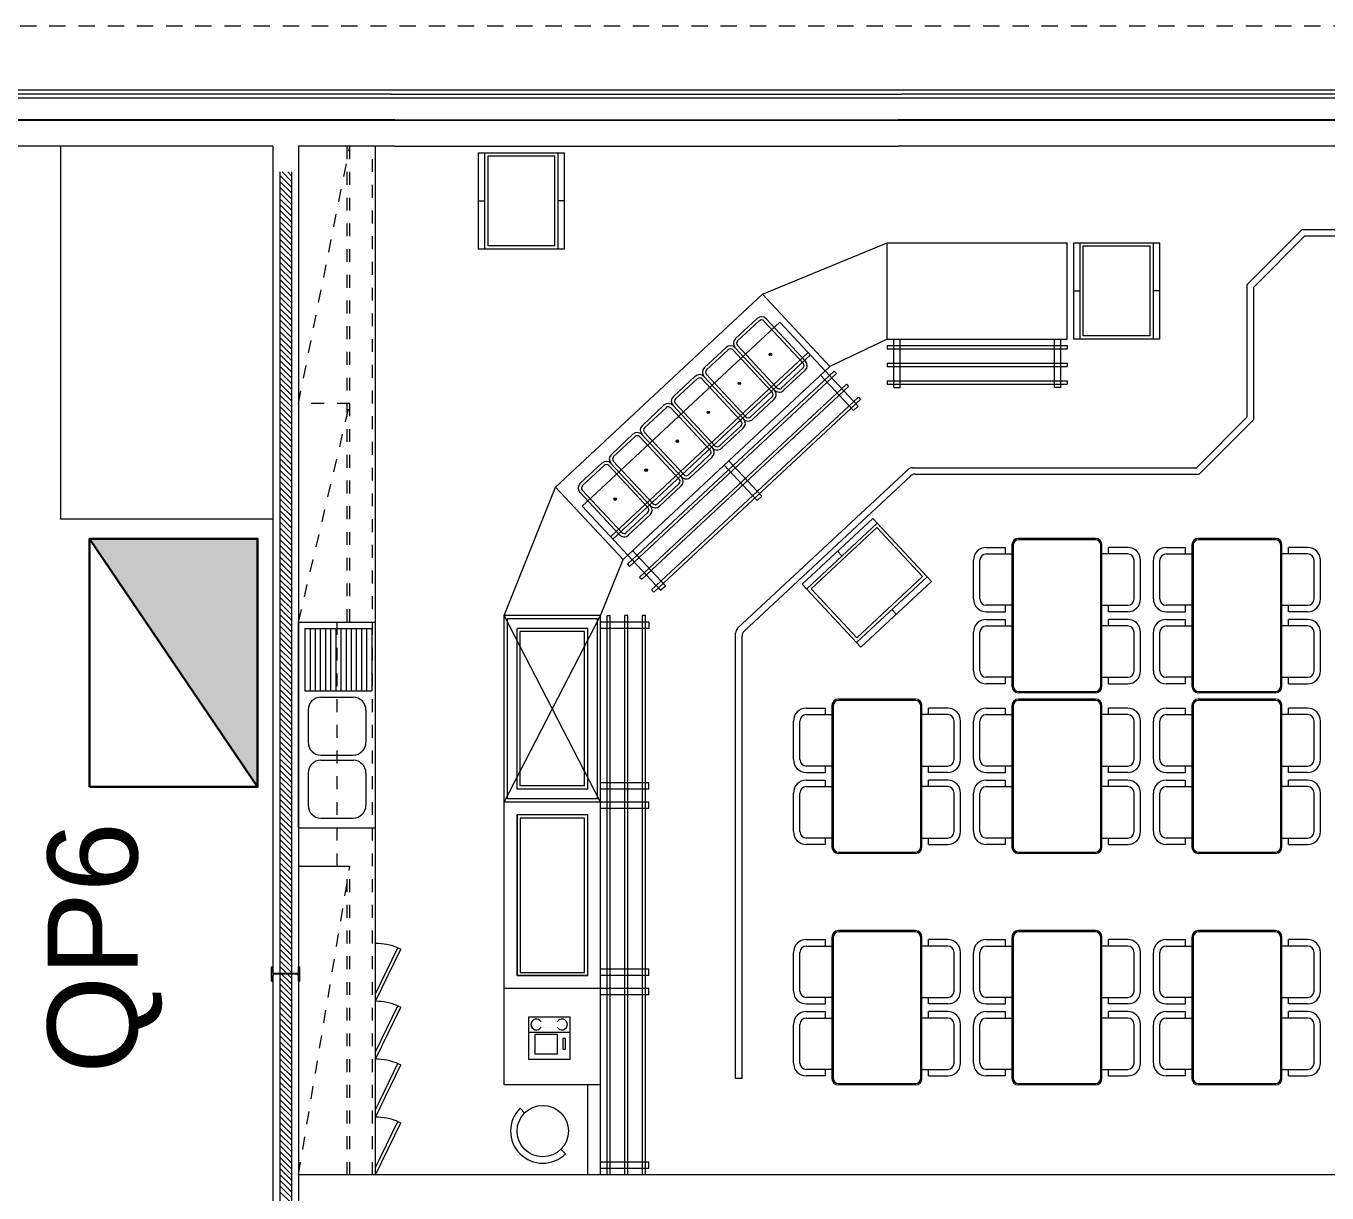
# Model space of a CAD drawing. Header units: millimetres. Extents: x -32 to 1412, y -324 to 2887.
# Drawn here: x 997.06 to 1007.18, y 2053.07 to 2062.14 of the extents above; entities that cross this region are included whole.
import ezdxf

# ---------------------------------------------------------------- set-up
doc = ezdxf.new("R2010")
doc.units = ezdxf.units.MM
doc.header["$LTSCALE"] = 0.5
doc.linetypes.add('DASHDOT', pattern=[25.4, 12.7, -6.35, 0, -6.35])
doc.linetypes.add('HIDDEN', pattern=[9.525, 6.35, -3.175])
doc.layers.add('arquitetura', color=252, linetype='CONTINUOUS', lineweight=5)
doc.layers.add('quadros eletricos', color=3, linetype='CONTINUOUS', lineweight=30)
doc.styles.add('Arial nw', font='ARIALN.TTF')

msp = doc.modelspace()

# ---------------------------------------------------------------- hatches: boundary and pattern name
at = {"layer": 'quadros eletricos'}
msp.add_hatch(color=256, dxfattribs=at).paths.add_polyline_path([(997.556, 2058.156), (998.863, 2056.226), (998.863, 2058.156)])

# ---------------------------------------------------------------- linework, layer by layer
at = {"layer": 'arquitetura', "color": 252, "linetype": 'HIDDEN', "ltscale": 0.04}
msp.add_line((1053.666, 2062.144), (987.497, 2062.144), dxfattribs=at)
msp.add_line((1053.666, 2062.144), (987.497, 2062.144), dxfattribs=at)
at = {"layer": 'arquitetura', "color": 252}
for p, q in [((999.931, 2061.644), (992.611, 2061.644)), ((1003.845, 2061.644), (999.931, 2061.644)), ((1012.567, 2061.644), (1003.845, 2061.644)), ((999.901, 2061.614), (992.641, 2061.614)), ((999.871, 2061.584), (992.671, 2061.584)), ((1003.905, 2061.584), (999.871, 2061.584)), ((999.901, 2061.614), (1003.875, 2061.614)), ((1012.537, 2061.614), (1003.875, 2061.614)), ((1012.507, 2061.584), (1003.905, 2061.584)), ((1016.781, 2061.409), (980.181, 2061.409)), ((999.931, 2061.414), (992.611, 2061.414)), ((999.931, 2061.414), (1003.845, 2061.414)), ((1012.567, 2061.414), (1003.845, 2061.414)), ((998.981, 2061.209), (996.905, 2061.209)), ((997.331, 2061.209), (997.331, 2058.309)), ((998.981, 2061.209), (998.981, 2059.609)), ((999.181, 2061.209), (999.181, 2041.907)), ((999.931, 2061.209), (999.181, 2061.209)), ((999.781, 2053.209), (999.781, 2061.209)), ((999.931, 2061.209), (1003.845, 2061.209)), ((1000.581, 2060.409), (1000.581, 2061.159)), ((1000.581, 2061.159), (1001.251, 2061.159)), ((1000.631, 2060.409), (1000.631, 2061.159)), ((1000.656, 2061.134), (1001.176, 2061.134)), ((1000.656, 2060.434), (1000.656, 2061.134)), ((1001.176, 2060.434), (1001.176, 2061.134)), ((1001.201, 2060.409), (1001.201, 2061.159)), ((1001.251, 2060.409), (1001.251, 2061.159)), ((1016.781, 2061.209), (1003.845, 2061.209)), ((999.036, 2061.009), (999.036, 2041.907)), ((999.036, 2060.981), (999.126, 2060.891)), ((999.036, 2060.936), (999.126, 2060.846)), ((999.053, 2061.009), (999.126, 2060.936)), ((999.098, 2061.009), (999.126, 2060.98)), ((999.126, 2061.009), (999.126, 2041.907)), ((999.036, 2060.891), (999.126, 2060.801)), ((999.036, 2060.846), (999.126, 2060.756)), ((999.036, 2060.801), (999.126, 2060.711)), ((999.036, 2060.756), (999.126, 2060.666)), ((1000.581, 2060.784), (1000.631, 2060.784)), ((1001.251, 2060.784), (1001.201, 2060.784)), ((999.036, 2060.711), (999.126, 2060.621)), ((999.036, 2060.666), (999.126, 2060.576)), ((999.036, 2060.621), (999.126, 2060.531)), ((999.036, 2060.577), (999.126, 2060.487)), ((999.036, 2060.532), (999.126, 2060.442)), ((1006.986, 2060.559), (1006.561, 2060.135)), ((1010.936, 2060.559), (1006.986, 2060.559)), ((999.036, 2060.487), (999.126, 2060.397)), ((999.036, 2060.442), (999.126, 2060.352)), ((1001.176, 2060.434), (1000.656, 2060.434)), ((1002.791, 2060.059), (1003.761, 2060.459)), ((1003.761, 2060.459), (1005.161, 2060.459)), ((1003.761, 2059.709), (1003.761, 2060.459)), ((1005.161, 2059.709), (1005.161, 2060.459)), ((1005.211, 2059.709), (1005.211, 2060.459)), ((1005.211, 2060.459), (1005.881, 2060.459)), ((1005.261, 2059.709), (1005.261, 2060.459)), ((1005.286, 2060.434), (1005.806, 2060.434)), ((1005.286, 2059.734), (1005.286, 2060.434)), ((1005.806, 2059.734), (1005.806, 2060.434)), ((1005.831, 2059.709), (1005.831, 2060.459)), ((1005.881, 2059.709), (1005.881, 2060.459)), ((1007.006, 2060.509), (1006.611, 2060.114)), ((1010.936, 2060.509), (1007.006, 2060.509)), ((999.036, 2060.397), (999.126, 2060.307)), ((999.036, 2060.352), (999.126, 2060.262)), ((1001.251, 2060.409), (1000.581, 2060.409)), ((999.036, 2060.307), (999.126, 2060.217)), ((999.036, 2060.262), (999.126, 2060.172)), ((999.036, 2060.217), (999.126, 2060.127)), ((999.036, 2060.172), (999.126, 2060.082)), ((999.036, 2060.128), (999.126, 2060.038)), ((1006.561, 2059.104), (1006.561, 2060.135)), ((999.036, 2060.083), (999.126, 2059.993)), ((999.036, 2060.038), (999.126, 2059.948)), ((1002.791, 2060.059), (1001.181, 2058.559)), ((1003.315, 2059.496), (1002.791, 2060.059)), ((1005.211, 2060.084), (1005.261, 2060.084)), ((1005.881, 2060.084), (1005.831, 2060.084)), ((1006.611, 2059.083), (1006.611, 2060.114)), ((999.036, 2059.993), (999.126, 2059.903)), ((999.036, 2059.948), (999.126, 2059.858)), ((999.036, 2059.903), (999.126, 2059.813)), ((999.036, 2059.858), (999.126, 2059.768)), ((1002.924, 2059.842), (1001.388, 2058.41)), ((1002.748, 2059.87), (1002.58, 2059.713)), ((1002.765, 2059.851), (1002.597, 2059.695)), ((1003.108, 2059.521), (1002.801, 2059.85)), ((1003.126, 2059.538), (1002.819, 2059.867)), ((1003.279, 2059.462), (1002.924, 2059.842)), ((999.036, 2059.813), (999.126, 2059.723)), ((999.036, 2059.768), (999.126, 2059.678)), ((999.036, 2059.723), (999.126, 2059.633)), ((1005.806, 2059.734), (1005.286, 2059.734)), ((999.036, 2059.678), (999.126, 2059.588)), ((999.036, 2059.634), (999.126, 2059.544)), ((1002.507, 2059.645), (1002.339, 2059.488)), ((1002.524, 2059.626), (1002.356, 2059.47)), ((1002.866, 2059.296), (1002.559, 2059.625)), ((1002.578, 2059.642), (1002.885, 2059.313)), ((1002.885, 2059.313), (1002.578, 2059.642)), ((1002.596, 2059.659), (1002.903, 2059.33)), ((1003.761, 2059.709), (1003.315, 2059.496)), ((1003.761, 2059.709), (1005.161, 2059.709)), ((1003.761, 2059.659), (1005.161, 2059.659)), ((1003.761, 2059.659), (1003.761, 2059.634)), ((1003.761, 2059.634), (1005.161, 2059.634)), ((1003.811, 2059.334), (1003.811, 2059.709)), ((1003.861, 2059.334), (1003.861, 2059.709)), ((1005.061, 2059.334), (1005.061, 2059.709)), ((1005.111, 2059.334), (1005.111, 2059.709)), ((1005.161, 2059.659), (1005.161, 2059.634)), ((1005.881, 2059.709), (1005.211, 2059.709)), ((998.981, 2059.609), (998.981, 2041.907)), ((999.036, 2059.589), (999.126, 2059.499)), ((999.036, 2059.544), (999.126, 2059.454)), ((1003.146, 2059.604), (1001.61, 2058.173)), ((1003.163, 2059.586), (1001.627, 2058.154)), ((1002.845, 2059.597), (1002.859, 2059.583)), ((1003.761, 2059.522), (1005.161, 2059.522)), ((1003.761, 2059.522), (1003.761, 2059.497)), ((1005.161, 2059.522), (1005.161, 2059.497)), ((999.036, 2059.499), (999.126, 2059.409)), ((999.036, 2059.454), (999.126, 2059.364)), ((1003.315, 2059.496), (1001.706, 2057.996)), ((1001.74, 2057.96), (1003.349, 2059.46)), ((1001.757, 2057.941), (1003.367, 2059.441)), ((1002.266, 2059.42), (1002.097, 2059.263)), ((1002.336, 2059.417), (1002.643, 2059.088)), ((1002.643, 2059.088), (1002.336, 2059.417)), ((1002.355, 2059.434), (1002.661, 2059.105)), ((1002.938, 2059.329), (1003.106, 2059.486)), ((1002.955, 2059.311), (1003.123, 2059.467)), ((1003.498, 2059.154), (1003.242, 2059.428)), ((1003.534, 2059.188), (1003.279, 2059.462)), ((1003.349, 2059.46), (1003.367, 2059.441)), ((1003.761, 2059.497), (1005.161, 2059.497)), ((999.036, 2059.409), (999.126, 2059.319)), ((999.036, 2059.364), (999.126, 2059.274)), ((999.036, 2059.319), (999.126, 2059.229)), ((1001.834, 2057.859), (1003.443, 2059.359)), ((1001.851, 2057.841), (1003.46, 2059.341)), ((1002.283, 2059.401), (1002.114, 2059.245)), ((1002.625, 2059.071), (1002.318, 2059.4)), ((1002.604, 2059.372), (1002.617, 2059.358)), ((1003.443, 2059.359), (1003.46, 2059.341)), ((1003.761, 2059.384), (1005.161, 2059.384)), ((1003.761, 2059.384), (1003.761, 2059.359)), ((1003.761, 2059.359), (1005.161, 2059.359)), ((1003.811, 2059.334), (1003.861, 2059.334)), ((1005.111, 2059.334), (1005.061, 2059.334)), ((1005.161, 2059.384), (1005.161, 2059.359)), ((999.036, 2059.274), (999.126, 2059.184)), ((999.036, 2059.229), (999.126, 2059.139)), ((1001.928, 2057.758), (1003.537, 2059.258)), ((1001.945, 2057.74), (1003.554, 2059.24)), ((1002.697, 2059.104), (1002.865, 2059.261)), ((1002.714, 2059.086), (1002.882, 2059.242)), ((1003.537, 2059.258), (1003.554, 2059.24)), ((999.036, 2059.185), (999.126, 2059.095)), ((999.036, 2059.14), (999.126, 2059.05)), ((1002.024, 2059.195), (1001.856, 2059.038)), ((1002.041, 2059.176), (1001.873, 2059.02)), ((1002.383, 2058.846), (1002.077, 2059.175)), ((1002.095, 2059.192), (1002.402, 2058.863)), ((1002.402, 2058.863), (1002.095, 2059.192)), ((1002.113, 2059.209), (1002.42, 2058.88)), ((1002.362, 2059.147), (1002.376, 2059.133)), ((1003.534, 2059.188), (1003.498, 2059.154)), ((999.036, 2059.095), (999.126, 2059.005)), ((999.036, 2059.05), (999.126, 2058.96)), ((1002.455, 2058.879), (1002.624, 2059.036)), ((1002.472, 2058.861), (1002.641, 2059.017)), ((1006.166, 2058.709), (1006.561, 2059.104)), ((1006.187, 2058.659), (1006.611, 2059.083)), ((999.036, 2059.005), (999.126, 2058.915)), ((999.036, 2058.96), (999.126, 2058.87)), ((999.036, 2058.915), (999.126, 2058.825)), ((1001.783, 2058.97), (1001.615, 2058.813)), ((1001.8, 2058.951), (1001.632, 2058.795)), ((1002.142, 2058.621), (1001.835, 2058.95)), ((1001.853, 2058.967), (1002.16, 2058.638)), ((1002.16, 2058.638), (1001.853, 2058.967)), ((1001.872, 2058.984), (1002.179, 2058.655)), ((1002.121, 2058.922), (1002.134, 2058.908)), ((999.036, 2058.87), (999.126, 2058.78)), ((999.036, 2058.825), (999.126, 2058.735)), ((1002.214, 2058.654), (1002.382, 2058.811)), ((999.036, 2058.78), (999.126, 2058.69)), ((999.036, 2058.736), (999.126, 2058.646)), ((1001.541, 2058.745), (1001.373, 2058.588)), ((1001.558, 2058.726), (1001.39, 2058.57)), ((1001.901, 2058.396), (1001.594, 2058.725)), ((1001.612, 2058.742), (1001.919, 2058.413)), ((1001.919, 2058.413), (1001.612, 2058.742)), ((1001.63, 2058.759), (1001.937, 2058.43)), ((1002.231, 2058.636), (1002.399, 2058.792)), ((1002.748, 2058.455), (1002.492, 2058.729)), ((1002.785, 2058.489), (1002.529, 2058.763)), ((1003.957, 2058.709), (1006.166, 2058.709)), ((999.036, 2058.691), (999.126, 2058.601)), ((999.036, 2058.646), (999.126, 2058.556)), ((1001.879, 2058.697), (1001.893, 2058.683)), ((1003.923, 2058.696), (1002.597, 2057.46)), ((1003.943, 2058.646), (1002.647, 2057.438)), ((1003.977, 2058.659), (1006.187, 2058.659)), ((999.036, 2058.601), (999.126, 2058.511)), ((999.036, 2058.556), (999.126, 2058.466)), ((999.036, 2058.511), (999.126, 2058.421)), ((1000.781, 2057.559), (1001.181, 2058.559)), ((1001.706, 2057.996), (1001.181, 2058.559)), ((1001.371, 2058.517), (1001.678, 2058.188)), ((1001.389, 2058.534), (1001.696, 2058.205)), ((1001.973, 2058.429), (1002.141, 2058.586)), ((1001.99, 2058.411), (1002.158, 2058.567)), ((999.036, 2058.466), (999.126, 2058.376)), ((999.036, 2058.421), (999.126, 2058.331)), ((1001.743, 2058.03), (1001.388, 2058.41)), ((1001.638, 2058.472), (1001.652, 2058.458)), ((1002.785, 2058.489), (1002.748, 2058.455)), ((998.981, 2058.309), (997.331, 2058.309)), ((999.036, 2058.376), (999.103, 2058.309)), ((999.036, 2058.331), (999.059, 2058.309)), ((999.126, 2058.241), (999.059, 2058.309)), ((999.126, 2058.286), (999.103, 2058.309)), ((1001.731, 2058.204), (1001.899, 2058.361)), ((1001.748, 2058.186), (1001.916, 2058.342)), ((1003.1, 2057.803), (1003.648, 2058.315)), ((1003.648, 2058.315), (1004.105, 2057.825)), ((999.126, 2058.197), (999.036, 2058.287)), ((999.126, 2058.152), (999.036, 2058.242)), ((1003.134, 2057.767), (1003.682, 2058.278)), ((1003.169, 2057.766), (1003.681, 2058.243)), ((1003.681, 2058.243), (1004.036, 2057.863)), ((999.126, 2058.107), (999.036, 2058.197)), ((999.126, 2058.062), (999.036, 2058.152)), ((999.126, 2058.017), (999.036, 2058.107)), ((1004.731, 2058.109), (1004.731, 2057.009)), ((1004.741, 2058.109), (1004.741, 2057.009)), ((1005.381, 2058.159), (1004.781, 2058.159)), ((1005.381, 2058.149), (1004.781, 2058.149)), ((1005.421, 2057.009), (1005.421, 2058.109)), ((1005.431, 2057.009), (1005.431, 2058.109)), ((1006.131, 2058.109), (1006.131, 2057.009)), ((1006.141, 2058.109), (1006.141, 2057.009)), ((1006.781, 2058.159), (1006.181, 2058.159)), ((1006.781, 2058.149), (1006.181, 2058.149)), ((1006.821, 2057.009), (1006.821, 2058.109)), ((1006.831, 2057.009), (1006.831, 2058.109)), ((999.126, 2057.972), (999.036, 2058.062)), ((999.126, 2057.927), (999.036, 2058.017)), ((1001.998, 2057.756), (1001.743, 2058.03)), ((1002.035, 2057.79), (1001.779, 2058.064)), ((1003.374, 2058.059), (1003.408, 2058.023)), ((1004.531, 2058.089), (1004.681, 2058.089)), ((1004.531, 2058.039), (1004.731, 2058.039)), ((1004.681, 2058.039), (1004.681, 2058.089)), ((1005.631, 2058.039), (1005.431, 2058.039)), ((1005.481, 2058.039), (1005.481, 2058.089)), ((1005.631, 2058.089), (1005.481, 2058.089)), ((1005.931, 2058.089), (1006.081, 2058.089)), ((1005.931, 2058.039), (1006.131, 2058.039)), ((1006.081, 2058.039), (1006.081, 2058.089)), ((1007.031, 2058.039), (1006.831, 2058.039)), ((1006.881, 2058.039), (1006.881, 2058.089)), ((1007.031, 2058.089), (1006.881, 2058.089)), ((999.126, 2057.882), (999.036, 2057.972)), ((999.126, 2057.837), (999.036, 2057.927)), ((1001.531, 2057.559), (1001.706, 2057.996)), ((1001.74, 2057.96), (1001.757, 2057.941)), ((1004.431, 2057.689), (1004.431, 2057.989)), ((1004.481, 2057.689), (1004.481, 2057.989)), ((1005.681, 2057.689), (1005.681, 2057.989)), ((1005.731, 2057.689), (1005.731, 2057.989)), ((1005.831, 2057.689), (1005.831, 2057.989)), ((1005.881, 2057.689), (1005.881, 2057.989)), ((1007.081, 2057.689), (1007.081, 2057.989)), ((1007.131, 2057.689), (1007.131, 2057.989)), ((999.126, 2057.792), (999.036, 2057.882)), ((999.126, 2057.748), (999.036, 2057.838)), ((1001.834, 2057.859), (1001.851, 2057.841)), ((1003.556, 2057.313), (1003.1, 2057.803)), ((1003.522, 2057.35), (1004.071, 2057.861)), ((1003.524, 2057.385), (1004.036, 2057.863)), ((1003.556, 2057.313), (1004.105, 2057.825)), ((999.126, 2057.703), (999.036, 2057.793)), ((999.126, 2057.658), (999.036, 2057.748)), ((999.126, 2057.613), (999.036, 2057.703)), ((1001.928, 2057.758), (1001.945, 2057.74)), ((1001.998, 2057.756), (1002.035, 2057.79)), ((1003.524, 2057.385), (1003.169, 2057.766)), ((999.126, 2057.568), (999.036, 2057.658)), ((999.126, 2057.523), (999.036, 2057.613)), ((1003.831, 2057.569), (1003.797, 2057.606)), ((1004.731, 2057.639), (1004.531, 2057.639)), ((1004.681, 2057.589), (1004.681, 2057.639)), ((1005.431, 2057.639), (1005.631, 2057.639)), ((1005.481, 2057.589), (1005.481, 2057.639)), ((1006.131, 2057.639), (1005.931, 2057.639)), ((1006.081, 2057.589), (1006.081, 2057.639)), ((1006.831, 2057.639), (1007.031, 2057.639)), ((1006.881, 2057.589), (1006.881, 2057.639)), ((999.126, 2057.478), (999.036, 2057.568)), ((999.126, 2057.433), (999.036, 2057.523)), ((999.181, 2055.909), (999.181, 2057.509)), ((999.181, 2057.509), (999.781, 2057.509)), ((999.781, 2055.909), (999.781, 2057.509)), ((1000.781, 2053.909), (1000.781, 2057.559)), ((1001.531, 2057.559), (1000.781, 2057.559)), ((1001.531, 2056.109), (1000.781, 2057.559)), ((1000.781, 2056.109), (1001.531, 2057.559)), ((1000.806, 2056.134), (1000.806, 2057.534)), ((1001.506, 2057.534), (1000.806, 2057.534)), ((1001.506, 2056.134), (1001.506, 2057.534)), ((1001.531, 2053.209), (1001.531, 2057.559)), ((1001.906, 2057.509), (1001.531, 2057.509)), ((1001.581, 2053.209), (1001.581, 2057.559)), ((1001.581, 2057.559), (1001.606, 2057.559)), ((1001.606, 2053.209), (1001.606, 2057.559)), ((1001.719, 2053.209), (1001.719, 2057.559)), ((1001.744, 2057.559), (1001.719, 2057.559)), ((1001.744, 2053.209), (1001.744, 2057.559)), ((1001.856, 2053.209), (1001.856, 2057.559)), ((1001.881, 2057.559), (1001.856, 2057.559)), ((1001.881, 2053.209), (1001.881, 2057.559)), ((1001.906, 2057.509), (1001.906, 2057.459)), ((1004.531, 2057.589), (1004.681, 2057.589)), ((1004.531, 2057.529), (1004.681, 2057.529)), ((1004.681, 2057.479), (1004.681, 2057.529)), ((1005.631, 2057.589), (1005.481, 2057.589)), ((1005.631, 2057.529), (1005.481, 2057.529)), ((1005.481, 2057.479), (1005.481, 2057.529)), ((1005.931, 2057.589), (1006.081, 2057.589)), ((1005.931, 2057.529), (1006.081, 2057.529)), ((1006.081, 2057.479), (1006.081, 2057.529)), ((1007.031, 2057.589), (1006.881, 2057.589)), ((1007.031, 2057.529), (1006.881, 2057.529)), ((1006.881, 2057.479), (1006.881, 2057.529)), ((999.126, 2057.388), (999.036, 2057.478)), ((999.126, 2057.343), (999.036, 2057.433)), ((999.231, 2057.459), (999.751, 2057.459)), ((999.231, 2057.459), (999.231, 2056.974)), ((999.271, 2057.459), (999.271, 2056.974)), ((999.311, 2057.459), (999.311, 2056.974)), ((999.351, 2057.459), (999.351, 2056.974)), ((999.391, 2057.459), (999.391, 2056.974)), ((999.431, 2057.459), (999.431, 2056.974)), ((999.471, 2057.459), (999.471, 2056.974)), ((999.511, 2057.459), (999.511, 2056.974)), ((999.551, 2057.459), (999.551, 2056.974)), ((999.591, 2057.459), (999.591, 2056.974)), ((999.631, 2057.459), (999.631, 2056.974)), ((999.671, 2057.459), (999.671, 2056.974)), ((999.711, 2057.459), (999.711, 2056.974)), ((999.751, 2057.459), (999.751, 2056.974)), ((1000.881, 2056.209), (1000.881, 2057.459)), ((1001.431, 2057.459), (1000.881, 2057.459)), ((1000.906, 2056.234), (1000.906, 2057.434)), ((1001.406, 2057.434), (1000.906, 2057.434)), ((1001.406, 2056.234), (1001.406, 2057.434)), ((1001.431, 2056.209), (1001.431, 2057.459)), ((1001.906, 2057.459), (1001.531, 2057.459)), ((1002.581, 2053.959), (1002.581, 2057.423)), ((1002.631, 2053.959), (1002.631, 2057.401)), ((1004.431, 2057.129), (1004.431, 2057.429)), ((1004.481, 2057.129), (1004.481, 2057.429)), ((1004.531, 2057.479), (1004.731, 2057.479)), ((1005.631, 2057.479), (1005.431, 2057.479)), ((1005.681, 2057.129), (1005.681, 2057.429)), ((1005.731, 2057.129), (1005.731, 2057.429)), ((1005.831, 2057.129), (1005.831, 2057.429)), ((1005.881, 2057.129), (1005.881, 2057.429)), ((1005.931, 2057.479), (1006.131, 2057.479)), ((1007.031, 2057.479), (1006.831, 2057.479)), ((1007.081, 2057.129), (1007.081, 2057.429)), ((1007.131, 2057.129), (1007.131, 2057.429)), ((999.126, 2057.299), (999.036, 2057.389)), ((999.126, 2057.254), (999.036, 2057.344)), ((999.126, 2057.209), (999.036, 2057.299)), ((999.126, 2057.164), (999.036, 2057.254)), ((999.126, 2057.119), (999.036, 2057.209)), ((999.126, 2057.074), (999.036, 2057.164)), ((999.126, 2057.029), (999.036, 2057.119)), ((999.126, 2056.984), (999.036, 2057.074)), ((999.126, 2056.939), (999.036, 2057.029)), ((1004.731, 2057.079), (1004.531, 2057.079)), ((1004.681, 2057.029), (1004.531, 2057.029)), ((1004.681, 2057.029), (1004.681, 2057.079)), ((1005.431, 2057.079), (1005.631, 2057.079)), ((1005.481, 2057.029), (1005.481, 2057.079)), ((1005.481, 2057.029), (1005.631, 2057.029)), ((1006.131, 2057.079), (1005.931, 2057.079)), ((1006.081, 2057.029), (1005.931, 2057.029)), ((1006.081, 2057.029), (1006.081, 2057.079)), ((1006.831, 2057.079), (1007.031, 2057.079)), ((1006.881, 2057.029), (1006.881, 2057.079)), ((1006.881, 2057.029), (1007.031, 2057.029)), ((999.126, 2056.894), (999.036, 2056.984)), ((999.126, 2056.85), (999.036, 2056.94)), ((999.126, 2056.805), (999.036, 2056.895)), ((999.231, 2056.974), (999.751, 2056.974)), ((999.356, 2056.924), (999.606, 2056.924)), ((1003.981, 2056.909), (1003.381, 2056.909)), ((1003.981, 2056.899), (1003.381, 2056.899)), ((1004.781, 2056.969), (1005.381, 2056.969)), ((1005.381, 2056.959), (1004.781, 2056.959)), ((1005.381, 2056.909), (1004.781, 2056.909)), ((1005.381, 2056.899), (1004.781, 2056.899)), ((1006.181, 2056.969), (1006.781, 2056.969)), ((1006.781, 2056.959), (1006.181, 2056.959)), ((1006.781, 2056.909), (1006.181, 2056.909)), ((1006.781, 2056.899), (1006.181, 2056.899)), ((999.126, 2056.76), (999.036, 2056.85)), ((999.126, 2056.715), (999.036, 2056.805)), ((999.256, 2056.824), (999.256, 2056.574)), ((999.706, 2056.824), (999.706, 2056.574)), ((1003.131, 2056.839), (1003.281, 2056.839)), ((1003.131, 2056.789), (1003.331, 2056.789)), ((1003.281, 2056.789), (1003.281, 2056.839)), ((1003.331, 2056.859), (1003.331, 2055.759)), ((1003.341, 2056.859), (1003.341, 2055.759)), ((1004.021, 2055.759), (1004.021, 2056.859)), ((1004.031, 2055.759), (1004.031, 2056.859)), ((1004.231, 2056.789), (1004.031, 2056.789)), ((1004.081, 2056.789), (1004.081, 2056.839)), ((1004.231, 2056.839), (1004.081, 2056.839)), ((1004.531, 2056.839), (1004.681, 2056.839)), ((1004.531, 2056.789), (1004.731, 2056.789)), ((1004.681, 2056.789), (1004.681, 2056.839)), ((1004.731, 2056.859), (1004.731, 2055.759)), ((1004.741, 2056.859), (1004.741, 2055.759)), ((1005.421, 2055.759), (1005.421, 2056.859)), ((1005.431, 2055.759), (1005.431, 2056.859)), ((1005.631, 2056.789), (1005.431, 2056.789)), ((1005.481, 2056.789), (1005.481, 2056.839)), ((1005.631, 2056.839), (1005.481, 2056.839)), ((1005.931, 2056.839), (1006.081, 2056.839)), ((1005.931, 2056.789), (1006.131, 2056.789)), ((1006.081, 2056.789), (1006.081, 2056.839)), ((1006.131, 2056.859), (1006.131, 2055.759)), ((1006.141, 2056.859), (1006.141, 2055.759)), ((1006.821, 2055.759), (1006.821, 2056.859)), ((1006.831, 2055.759), (1006.831, 2056.859)), ((1007.031, 2056.789), (1006.831, 2056.789)), ((1007.031, 2056.839), (1006.881, 2056.839)), ((1006.881, 2056.789), (1006.881, 2056.839)), ((999.126, 2056.67), (999.036, 2056.76)), ((999.126, 2056.625), (999.036, 2056.715)), ((1003.031, 2056.439), (1003.031, 2056.739)), ((1003.081, 2056.439), (1003.081, 2056.739)), ((1004.281, 2056.439), (1004.281, 2056.739)), ((1004.331, 2056.439), (1004.331, 2056.739)), ((1004.431, 2056.439), (1004.431, 2056.739)), ((1004.481, 2056.439), (1004.481, 2056.739)), ((1005.681, 2056.439), (1005.681, 2056.739)), ((1005.731, 2056.439), (1005.731, 2056.739)), ((1005.831, 2056.439), (1005.831, 2056.739)), ((1005.881, 2056.439), (1005.881, 2056.739)), ((1007.081, 2056.439), (1007.081, 2056.739)), ((1007.131, 2056.439), (1007.131, 2056.739)), ((999.126, 2056.58), (999.036, 2056.67)), ((999.126, 2056.535), (999.036, 2056.625)), ((999.126, 2056.49), (999.036, 2056.58)), ((999.126, 2056.445), (999.036, 2056.535)), ((999.126, 2056.401), (999.036, 2056.491)), ((999.126, 2056.356), (999.036, 2056.446)), ((999.126, 2056.311), (999.036, 2056.401)), ((999.356, 2056.474), (999.606, 2056.474)), ((999.356, 2056.434), (999.606, 2056.434)), ((1003.331, 2056.389), (1003.131, 2056.389)), ((1003.281, 2056.339), (1003.281, 2056.389)), ((1004.031, 2056.389), (1004.231, 2056.389)), ((1004.081, 2056.339), (1004.081, 2056.389)), ((1004.731, 2056.389), (1004.531, 2056.389)), ((1004.681, 2056.339), (1004.681, 2056.389)), ((1005.431, 2056.389), (1005.631, 2056.389)), ((1005.481, 2056.339), (1005.481, 2056.389)), ((1006.131, 2056.389), (1005.931, 2056.389)), ((1006.081, 2056.339), (1006.081, 2056.389)), ((1006.831, 2056.389), (1007.031, 2056.389)), ((1006.881, 2056.339), (1006.881, 2056.389)), ((999.126, 2056.266), (999.036, 2056.356)), ((999.126, 2056.221), (999.036, 2056.311)), ((999.256, 2056.334), (999.256, 2056.084)), ((999.706, 2056.334), (999.706, 2056.084)), ((1003.131, 2056.339), (1003.281, 2056.339)), ((1003.131, 2056.279), (1003.281, 2056.279)), ((1003.281, 2056.229), (1003.281, 2056.279)), ((1004.231, 2056.339), (1004.081, 2056.339)), ((1004.231, 2056.279), (1004.081, 2056.279)), ((1004.081, 2056.229), (1004.081, 2056.279)), ((1004.531, 2056.339), (1004.681, 2056.339)), ((1004.531, 2056.279), (1004.681, 2056.279)), ((1004.681, 2056.229), (1004.681, 2056.279)), ((1005.631, 2056.339), (1005.481, 2056.339)), ((1005.631, 2056.279), (1005.481, 2056.279)), ((1005.481, 2056.229), (1005.481, 2056.279)), ((1005.931, 2056.339), (1006.081, 2056.339)), ((1005.931, 2056.279), (1006.081, 2056.279)), ((1006.081, 2056.229), (1006.081, 2056.279)), ((1007.031, 2056.339), (1006.881, 2056.339)), ((1007.031, 2056.279), (1006.881, 2056.279)), ((1006.881, 2056.229), (1006.881, 2056.279)), ((999.126, 2056.176), (999.036, 2056.266)), ((999.126, 2056.131), (999.036, 2056.221)), ((999.126, 2056.086), (999.036, 2056.176)), ((1001.431, 2056.209), (1000.881, 2056.209)), ((1001.406, 2056.234), (1000.906, 2056.234)), ((1001.906, 2056.259), (1001.531, 2056.259)), ((1001.906, 2056.209), (1001.531, 2056.209)), ((1001.906, 2056.209), (1001.906, 2056.259)), ((1003.031, 2055.879), (1003.031, 2056.179)), ((1003.081, 2055.879), (1003.081, 2056.179)), ((1003.131, 2056.229), (1003.331, 2056.229)), ((1004.231, 2056.229), (1004.031, 2056.229)), ((1004.281, 2055.879), (1004.281, 2056.179)), ((1004.331, 2055.879), (1004.331, 2056.179)), ((1004.431, 2055.879), (1004.431, 2056.179)), ((1004.481, 2055.879), (1004.481, 2056.179)), ((1004.531, 2056.229), (1004.731, 2056.229)), ((1005.631, 2056.229), (1005.431, 2056.229)), ((1005.681, 2055.879), (1005.681, 2056.179)), ((1005.731, 2055.879), (1005.731, 2056.179)), ((1005.831, 2055.879), (1005.831, 2056.179)), ((1005.881, 2055.879), (1005.881, 2056.179)), ((1005.931, 2056.229), (1006.131, 2056.229)), ((1007.031, 2056.229), (1006.831, 2056.229)), ((1007.081, 2055.879), (1007.081, 2056.179)), ((1007.131, 2055.879), (1007.131, 2056.179)), ((999.126, 2056.041), (999.036, 2056.131)), ((999.126, 2055.996), (999.036, 2056.086)), ((1001.531, 2056.109), (1000.781, 2056.109)), ((1001.506, 2056.134), (1000.806, 2056.134)), ((1001.906, 2056.109), (1001.531, 2056.109)), ((1001.906, 2056.059), (1001.906, 2056.109)), ((999.126, 2055.951), (999.036, 2056.041)), ((999.126, 2055.907), (999.036, 2055.997)), ((999.356, 2055.984), (999.606, 2055.984)), ((1000.881, 2054.759), (1000.881, 2056.009)), ((1001.431, 2056.009), (1000.881, 2056.009)), ((1000.881, 2056.009), (1000.881, 2054.759)), ((1001.431, 2056.009), (1000.881, 2056.009)), ((1000.906, 2055.984), (1000.906, 2054.784)), ((1001.406, 2055.984), (1000.906, 2055.984)), ((1001.406, 2054.784), (1001.406, 2055.984)), ((1001.431, 2054.759), (1001.431, 2056.009)), ((1001.431, 2054.759), (1001.431, 2056.009)), ((1001.906, 2056.059), (1001.531, 2056.059)), ((999.126, 2055.862), (999.036, 2055.952)), ((999.126, 2055.817), (999.036, 2055.907)), ((999.181, 2055.909), (999.781, 2055.909)), ((999.126, 2055.772), (999.036, 2055.862)), ((999.126, 2055.727), (999.036, 2055.817)), ((999.126, 2055.682), (999.036, 2055.772)), ((1003.331, 2055.829), (1003.131, 2055.829)), ((1003.281, 2055.779), (1003.131, 2055.779)), ((1003.281, 2055.779), (1003.281, 2055.829)), ((1004.031, 2055.829), (1004.231, 2055.829)), ((1004.081, 2055.779), (1004.081, 2055.829)), ((1004.081, 2055.779), (1004.231, 2055.779)), ((1004.731, 2055.829), (1004.531, 2055.829)), ((1004.681, 2055.779), (1004.531, 2055.779)), ((1004.681, 2055.779), (1004.681, 2055.829)), ((1005.431, 2055.829), (1005.631, 2055.829)), ((1005.481, 2055.779), (1005.481, 2055.829)), ((1005.481, 2055.779), (1005.631, 2055.779)), ((1006.131, 2055.829), (1005.931, 2055.829)), ((1006.081, 2055.779), (1005.931, 2055.779)), ((1006.081, 2055.779), (1006.081, 2055.829)), ((1006.831, 2055.829), (1007.031, 2055.829)), ((1006.881, 2055.779), (1006.881, 2055.829)), ((1006.881, 2055.779), (1007.031, 2055.779)), ((999.126, 2055.637), (999.036, 2055.727)), ((999.126, 2055.592), (999.036, 2055.682)), ((1003.381, 2055.719), (1003.981, 2055.719)), ((1003.981, 2055.709), (1003.381, 2055.709)), ((1004.781, 2055.719), (1005.381, 2055.719)), ((1005.381, 2055.709), (1004.781, 2055.709)), ((1006.181, 2055.719), (1006.781, 2055.719)), ((1006.781, 2055.709), (1006.181, 2055.709)), ((999.126, 2055.547), (999.036, 2055.637)), ((999.126, 2055.502), (999.036, 2055.592)), ((999.181, 2055.609), (999.581, 2055.609)), ((999.126, 2055.458), (999.036, 2055.548)), ((999.126, 2055.413), (999.036, 2055.503)), ((999.126, 2055.368), (999.036, 2055.458)), ((999.126, 2055.323), (999.036, 2055.413)), ((999.126, 2055.278), (999.036, 2055.368)), ((999.126, 2055.233), (999.036, 2055.323)), ((999.126, 2055.188), (999.036, 2055.278)), ((999.126, 2055.143), (999.036, 2055.233)), ((999.126, 2055.098), (999.036, 2055.188)), ((999.126, 2055.053), (999.036, 2055.143)), ((999.126, 2055.009), (999.036, 2055.099)), ((1003.981, 2055.109), (1003.381, 2055.109)), ((1003.981, 2055.099), (1003.381, 2055.099)), ((1005.381, 2055.109), (1004.781, 2055.109)), ((1005.381, 2055.099), (1004.781, 2055.099)), ((1006.781, 2055.109), (1006.181, 2055.109)), ((1006.781, 2055.099), (1006.181, 2055.099)), ((999.126, 2054.964), (999.036, 2055.054)), ((999.126, 2054.919), (999.036, 2055.009)), ((999.126, 2054.874), (999.036, 2054.964)), ((999.781, 2054.616), (999.955, 2054.975)), ((999.781, 2054.559), (999.977, 2054.964)), ((999.955, 2054.975), (999.977, 2054.964)), ((1003.131, 2055.039), (1003.281, 2055.039)), ((1003.131, 2054.989), (1003.331, 2054.989)), ((1003.281, 2054.989), (1003.281, 2055.039)), ((1003.331, 2055.059), (1003.331, 2053.959)), ((1003.341, 2055.059), (1003.341, 2053.959)), ((1004.021, 2053.959), (1004.021, 2055.059)), ((1004.031, 2053.959), (1004.031, 2055.059)), ((1004.231, 2054.989), (1004.031, 2054.989)), ((1004.081, 2054.989), (1004.081, 2055.039)), ((1004.231, 2055.039), (1004.081, 2055.039)), ((1004.531, 2055.039), (1004.681, 2055.039)), ((1004.531, 2054.989), (1004.731, 2054.989)), ((1004.681, 2054.989), (1004.681, 2055.039)), ((1004.731, 2055.059), (1004.731, 2053.959)), ((1004.741, 2055.059), (1004.741, 2053.959)), ((1005.421, 2053.959), (1005.421, 2055.059)), ((1005.431, 2053.959), (1005.431, 2055.059)), ((1005.631, 2054.989), (1005.431, 2054.989)), ((1005.481, 2054.989), (1005.481, 2055.039)), ((1005.631, 2055.039), (1005.481, 2055.039)), ((1005.931, 2055.039), (1006.081, 2055.039)), ((1005.931, 2054.989), (1006.131, 2054.989)), ((1006.081, 2054.989), (1006.081, 2055.039)), ((1006.131, 2055.059), (1006.131, 2053.959)), ((1006.141, 2055.059), (1006.141, 2053.959)), ((1006.821, 2053.959), (1006.821, 2055.059)), ((1006.831, 2053.959), (1006.831, 2055.059)), ((1007.031, 2054.989), (1006.831, 2054.989)), ((1006.881, 2054.989), (1006.881, 2055.039)), ((1007.031, 2055.039), (1006.881, 2055.039)), ((999.126, 2054.829), (999.036, 2054.919)), ((999.126, 2054.784), (999.036, 2054.874)), ((1003.031, 2054.639), (1003.031, 2054.939)), ((1003.081, 2054.639), (1003.081, 2054.939)), ((1004.281, 2054.639), (1004.281, 2054.939)), ((1004.331, 2054.639), (1004.331, 2054.939)), ((1004.431, 2054.639), (1004.431, 2054.939)), ((1004.481, 2054.639), (1004.481, 2054.939)), ((1005.681, 2054.639), (1005.681, 2054.939)), ((1005.731, 2054.639), (1005.731, 2054.939)), ((1005.831, 2054.639), (1005.831, 2054.939)), ((1005.881, 2054.639), (1005.881, 2054.939)), ((1007.081, 2054.639), (1007.081, 2054.939)), ((1007.131, 2054.639), (1007.131, 2054.939)), ((999.126, 2054.739), (999.036, 2054.829)), ((999.126, 2054.694), (999.036, 2054.784)), ((1001.431, 2054.759), (1000.881, 2054.759)), ((1000.881, 2054.759), (1001.431, 2054.759)), ((1000.906, 2054.784), (1001.406, 2054.784)), ((1001.906, 2054.809), (1001.531, 2054.809)), ((1001.906, 2054.759), (1001.531, 2054.759)), ((1001.906, 2054.759), (1001.906, 2054.809)), ((999.126, 2054.649), (999.036, 2054.739)), ((999.126, 2054.604), (999.036, 2054.694)), ((1001.531, 2054.659), (1000.781, 2054.659)), ((1001.906, 2054.659), (1001.531, 2054.659)), ((1001.906, 2054.609), (1001.906, 2054.659)), ((999.126, 2054.56), (999.036, 2054.65)), ((999.126, 2054.515), (999.036, 2054.605)), ((999.126, 2054.47), (999.036, 2054.56)), ((1001.906, 2054.609), (1001.531, 2054.609)), ((1003.331, 2054.589), (1003.131, 2054.589)), ((1003.281, 2054.539), (1003.281, 2054.589)), ((1004.031, 2054.589), (1004.231, 2054.589)), ((1004.081, 2054.539), (1004.081, 2054.589)), ((1004.731, 2054.589), (1004.531, 2054.589)), ((1004.681, 2054.539), (1004.681, 2054.589)), ((1005.431, 2054.589), (1005.631, 2054.589)), ((1005.481, 2054.539), (1005.481, 2054.589)), ((1006.131, 2054.589), (1005.931, 2054.589)), ((1006.081, 2054.539), (1006.081, 2054.589)), ((1006.831, 2054.589), (1007.031, 2054.589)), ((1006.881, 2054.539), (1006.881, 2054.589)), ((999.126, 2054.425), (999.036, 2054.515)), ((999.126, 2054.38), (999.036, 2054.47)), ((999.781, 2054.166), (999.955, 2054.525)), ((999.781, 2054.109), (999.977, 2054.514)), ((999.955, 2054.525), (999.977, 2054.514)), ((1003.131, 2054.539), (1003.281, 2054.539)), ((1003.131, 2054.479), (1003.281, 2054.479)), ((1003.281, 2054.429), (1003.281, 2054.479)), ((1004.231, 2054.539), (1004.081, 2054.539)), ((1004.231, 2054.479), (1004.081, 2054.479)), ((1004.081, 2054.429), (1004.081, 2054.479)), ((1004.531, 2054.539), (1004.681, 2054.539)), ((1004.531, 2054.479), (1004.681, 2054.479)), ((1004.681, 2054.429), (1004.681, 2054.479)), ((1005.631, 2054.539), (1005.481, 2054.539)), ((1005.631, 2054.479), (1005.481, 2054.479)), ((1005.481, 2054.429), (1005.481, 2054.479)), ((1005.931, 2054.539), (1006.081, 2054.539)), ((1005.931, 2054.479), (1006.081, 2054.479)), ((1006.081, 2054.429), (1006.081, 2054.479)), ((1007.031, 2054.539), (1006.881, 2054.539)), ((1007.031, 2054.479), (1006.881, 2054.479)), ((1006.881, 2054.429), (1006.881, 2054.479)), ((999.126, 2054.335), (999.036, 2054.425)), ((999.126, 2054.29), (999.036, 2054.38)), ((1000.969, 2054.436), (1000.969, 2054.108)), ((1001.294, 2054.436), (1000.969, 2054.436)), ((1001.294, 2054.108), (1001.294, 2054.436)), ((1003.031, 2054.079), (1003.031, 2054.379)), ((1003.081, 2054.079), (1003.081, 2054.379)), ((1003.131, 2054.429), (1003.331, 2054.429)), ((1004.231, 2054.429), (1004.031, 2054.429)), ((1004.281, 2054.079), (1004.281, 2054.379)), ((1004.331, 2054.079), (1004.331, 2054.379)), ((1004.431, 2054.079), (1004.431, 2054.379)), ((1004.481, 2054.079), (1004.481, 2054.379)), ((1004.531, 2054.429), (1004.731, 2054.429)), ((1005.631, 2054.429), (1005.431, 2054.429)), ((1005.681, 2054.079), (1005.681, 2054.379)), ((1005.731, 2054.079), (1005.731, 2054.379)), ((1005.831, 2054.079), (1005.831, 2054.379)), ((1005.881, 2054.079), (1005.881, 2054.379)), ((1005.931, 2054.429), (1006.131, 2054.429)), ((1007.031, 2054.429), (1006.831, 2054.429)), ((1007.081, 2054.079), (1007.081, 2054.379)), ((1007.131, 2054.079), (1007.131, 2054.379)), ((999.126, 2054.245), (999.036, 2054.335)), ((999.126, 2054.2), (999.036, 2054.29)), ((1000.969, 2054.319), (1001.294, 2054.319)), ((1001.02, 2054.3), (1001.02, 2054.15)), ((1001.195, 2054.3), (1001.02, 2054.3)), ((1001.195, 2054.15), (1001.195, 2054.3)), ((1001.238, 2054.269), (1001.238, 2054.188)), ((1001.257, 2054.269), (1001.238, 2054.269)), ((1001.257, 2054.188), (1001.257, 2054.269)), ((999.126, 2054.155), (999.036, 2054.245)), ((999.126, 2054.111), (999.036, 2054.201)), ((999.126, 2054.066), (999.036, 2054.156)), ((1001.238, 2054.188), (1001.257, 2054.188)), ((999.126, 2054.021), (999.036, 2054.111)), ((999.126, 2053.976), (999.036, 2054.066)), ((999.781, 2053.716), (999.955, 2054.075)), ((999.781, 2053.659), (999.977, 2054.064)), ((999.955, 2054.075), (999.977, 2054.064)), ((1000.969, 2054.108), (1001.294, 2054.108)), ((1001.02, 2054.15), (1001.195, 2054.15)), ((999.126, 2053.931), (999.036, 2054.021)), ((999.126, 2053.886), (999.036, 2053.976)), ((1002.631, 2053.959), (1002.581, 2053.959)), ((1003.331, 2054.029), (1003.131, 2054.029)), ((1003.281, 2053.979), (1003.131, 2053.979)), ((1003.281, 2053.979), (1003.281, 2054.029)), ((1004.031, 2054.029), (1004.231, 2054.029)), ((1004.081, 2053.979), (1004.081, 2054.029)), ((1004.081, 2053.979), (1004.231, 2053.979)), ((1004.731, 2054.029), (1004.531, 2054.029)), ((1004.681, 2053.979), (1004.531, 2053.979)), ((1004.681, 2053.979), (1004.681, 2054.029)), ((1005.431, 2054.029), (1005.631, 2054.029)), ((1005.481, 2053.979), (1005.481, 2054.029)), ((1005.481, 2053.979), (1005.631, 2053.979)), ((1006.131, 2054.029), (1005.931, 2054.029)), ((1006.081, 2053.979), (1005.931, 2053.979)), ((1006.081, 2053.979), (1006.081, 2054.029)), ((1006.831, 2054.029), (1007.031, 2054.029)), ((1006.881, 2053.979), (1006.881, 2054.029)), ((1006.881, 2053.979), (1007.031, 2053.979)), ((999.126, 2053.841), (999.036, 2053.931)), ((999.126, 2053.796), (999.036, 2053.886)), ((1001.531, 2053.909), (1000.781, 2053.909)), ((1001.431, 2053.209), (1001.431, 2053.909)), ((1003.381, 2053.919), (1003.981, 2053.919)), ((1003.981, 2053.909), (1003.381, 2053.909)), ((1004.781, 2053.919), (1005.381, 2053.919)), ((1005.381, 2053.909), (1004.781, 2053.909)), ((1006.181, 2053.919), (1006.781, 2053.919)), ((1006.781, 2053.909), (1006.181, 2053.909)), ((999.126, 2053.751), (999.036, 2053.841)), ((999.126, 2053.706), (999.036, 2053.796)), ((999.126, 2053.662), (999.036, 2053.752)), ((999.126, 2053.617), (999.036, 2053.707)), ((999.126, 2053.572), (999.036, 2053.662)), ((1000.905, 2053.727), (1000.94, 2053.692)), ((999.126, 2053.527), (999.036, 2053.617)), ((999.126, 2053.482), (999.036, 2053.572)), ((999.781, 2053.266), (999.955, 2053.625)), ((999.781, 2053.209), (999.977, 2053.614)), ((999.955, 2053.625), (999.977, 2053.614)), ((999.126, 2053.437), (999.036, 2053.527)), ((999.126, 2053.392), (999.036, 2053.482)), ((999.126, 2053.347), (999.036, 2053.437)), ((999.126, 2053.302), (999.036, 2053.392)), ((999.126, 2053.257), (999.036, 2053.347)), ((1001.223, 2053.409), (1001.258, 2053.374)), ((999.126, 2053.213), (999.036, 2053.303)), ((999.126, 2053.168), (999.036, 2053.258)), ((1001.906, 2053.309), (1001.531, 2053.309)), ((1001.906, 2053.259), (1001.531, 2053.259)), ((1001.906, 2053.259), (1001.906, 2053.309)), ((999.126, 2053.123), (999.036, 2053.213)), ((999.126, 2053.078), (999.036, 2053.168)), ((1015.031, 2053.209), (999.181, 2053.209)), ((999.126, 2053.033), (999.036, 2053.123)), ((999.126, 2052.988), (999.036, 2053.078))]:
    msp.add_line(p, q, dxfattribs=at)
at = {"layer": 'arquitetura', "color": 252, "linetype": 'DASHDOT', "ltscale": 0.01}
for p, q in [((999.181, 2059.209), (999.581, 2061.209)), ((999.561, 2057.509), (999.561, 2061.209)), ((999.581, 2057.509), (999.581, 2061.209)), ((999.756, 2053.209), (999.756, 2061.209)), ((999.581, 2059.209), (999.181, 2059.209)), ((999.181, 2057.509), (999.581, 2059.209)), ((999.481, 2055.609), (999.481, 2057.509)), ((999.181, 2053.209), (999.581, 2055.609)), ((999.561, 2053.209), (999.561, 2055.609)), ((999.581, 2053.209), (999.581, 2055.609))]:
    msp.add_line(p, q, dxfattribs=at)
at = {"layer": 'arquitetura'}
for p, q in [((998.971, 2054.717), (998.971, 2054.827)), ((998.971, 2054.827), (998.98, 2054.827)), ((998.98, 2054.787), (998.98, 2054.827)), ((999.17, 2054.775), (998.992, 2054.775)), ((999.17, 2054.769), (998.992, 2054.769)), ((999.182, 2054.787), (999.182, 2054.827)), ((999.182, 2054.827), (999.191, 2054.827)), ((999.191, 2054.717), (999.191, 2054.827)), ((998.971, 2054.717), (998.98, 2054.717)), ((998.98, 2054.717), (998.98, 2054.757)), ((999.182, 2054.717), (999.182, 2054.757)), ((999.182, 2054.717), (999.191, 2054.717))]:
    msp.add_line(p, q, dxfattribs=at)
at = {"layer": 'arquitetura', "color": 252}
for centre, radius in [((1002.852, 2059.59), 0.01), ((1002.61, 2059.365), 0.01), ((1002.369, 2059.14), 0.01), ((1002.128, 2058.915), 0.01), ((1001.886, 2058.69), 0.01), ((1001.645, 2058.465), 0.01), ((1001.081, 2053.55), 0.2)]:
    msp.add_circle(centre, radius, dxfattribs=at)
for centre, radius, start, end in [((1002.783, 2059.833), 0.05, 42.9859, 132.9859), ((1002.783, 2059.833), 0.025, 42.9859, 132.9859), ((1002.541, 2059.608), 0.05, 42.9859, 132.9859), ((1002.541, 2059.608), 0.025, 42.9859, 132.9859), ((1002.614, 2059.676), 0.05, 132.9859, 222.9859), ((1002.614, 2059.676), 0.025, 132.9859, 222.9859), ((1003.089, 2059.504), 0.025, 312.9859, 42.9859), ((1003.089, 2059.504), 0.05, 312.9859, 42.9859), ((1002.3, 2059.383), 0.05, 42.9859, 132.9859), ((1002.373, 2059.451), 0.05, 132.9859, 222.9859), ((1002.373, 2059.451), 0.025, 132.9859, 222.9859), ((1002.3, 2059.383), 0.025, 42.9859, 132.9859), ((1002.848, 2059.279), 0.05, 312.9859, 42.9859), ((1002.921, 2059.347), 0.05, 222.9859, 312.9859), ((1002.921, 2059.347), 0.025, 222.9859, 312.9859), ((1002.131, 2059.226), 0.05, 132.9859, 222.9859), ((1002.131, 2059.226), 0.025, 132.9859, 222.9859), ((1002.848, 2059.279), 0.025, 312.9859, 42.9859), ((1002.058, 2059.158), 0.05, 42.9859, 132.9859), ((1002.058, 2059.158), 0.025, 42.9859, 132.9859), ((1001.89, 2059.001), 0.05, 132.9859, 222.9859), ((1001.89, 2059.001), 0.025, 132.9859, 222.9859), ((1002.607, 2059.054), 0.025, 312.9859, 42.9859), ((1002.607, 2059.054), 0.05, 312.9859, 42.9859), ((1002.68, 2059.122), 0.05, 222.9859, 312.9859), ((1002.68, 2059.122), 0.025, 222.9859, 312.9859), ((1001.817, 2058.933), 0.05, 42.9859, 132.9859), ((1001.817, 2058.933), 0.025, 42.9859, 132.9859), ((1001.649, 2058.776), 0.05, 132.9859, 222.9859), ((1002.365, 2058.829), 0.025, 312.9859, 42.9859), ((1002.365, 2058.829), 0.05, 312.9859, 42.9859), ((1002.438, 2058.897), 0.05, 222.9859, 312.9859), ((1002.438, 2058.897), 0.025, 222.9859, 312.9859), ((1001.576, 2058.708), 0.05, 42.9859, 132.9859), ((1001.576, 2058.708), 0.025, 42.9859, 132.9859), ((1001.649, 2058.776), 0.025, 132.9859, 222.9859), ((1003.957, 2058.659), 0.05, 90, 132.9859), ((1002.124, 2058.604), 0.025, 312.9859, 42.9859), ((1002.124, 2058.604), 0.05, 312.9859, 42.9859), ((1002.197, 2058.672), 0.05, 222.9859, 312.9859), ((1002.197, 2058.672), 0.025, 222.9859, 312.9859), ((1003.977, 2058.609), 0.05, 90, 132.9859), ((1001.407, 2058.551), 0.05, 132.9859, 222.9859), ((1001.407, 2058.551), 0.025, 132.9859, 222.9859), ((1001.882, 2058.379), 0.05, 312.9859, 42.9859), ((1001.955, 2058.447), 0.05, 222.9859, 312.9859), ((1001.955, 2058.447), 0.025, 222.9859, 312.9859), ((1001.882, 2058.379), 0.025, 312.9859, 42.9859), ((1001.714, 2058.222), 0.025, 222.9859, 312.9859), ((1001.714, 2058.222), 0.05, 222.9859, 312.9859), ((1004.781, 2058.109), 0.05, 90, 180), ((1004.781, 2058.109), 0.04, 90, 180), ((1005.381, 2058.109), 0.05, 0, 90), ((1005.381, 2058.109), 0.04, 0, 90), ((1006.181, 2058.109), 0.05, 90, 180), ((1006.181, 2058.109), 0.04, 90, 180), ((1006.781, 2058.109), 0.05, 0, 90), ((1006.781, 2058.109), 0.04, 0, 90), ((1004.531, 2057.989), 0.1, 90, 180), ((1004.531, 2057.989), 0.05, 90, 180), ((1005.631, 2057.989), 0.1, 0, 90), ((1005.631, 2057.989), 0.05, 0, 90), ((1005.931, 2057.989), 0.1, 90, 180), ((1005.931, 2057.989), 0.05, 90, 180), ((1007.031, 2057.989), 0.1, 0, 90), ((1007.031, 2057.989), 0.05, 0, 90), ((1004.531, 2057.689), 0.1, 180, 270), ((1004.531, 2057.689), 0.05, 180, 270), ((1005.631, 2057.689), 0.1, 270, 0), ((1005.631, 2057.689), 0.05, 270, 0), ((1005.931, 2057.689), 0.1, 180, 270), ((1005.931, 2057.689), 0.05, 180, 270), ((1007.031, 2057.689), 0.1, 270, 0), ((1007.031, 2057.689), 0.05, 270, 0), ((1004.531, 2057.429), 0.1, 90, 180), ((1005.631, 2057.429), 0.1, 0, 90), ((1005.931, 2057.429), 0.1, 90, 180), ((1007.031, 2057.429), 0.1, 0, 90), ((1002.631, 2057.423), 0.05, 132.9859, 180), ((1002.681, 2057.401), 0.05, 132.9859, 180), ((1004.531, 2057.429), 0.05, 90, 180), ((1005.631, 2057.429), 0.05, 0, 90), ((1005.931, 2057.429), 0.05, 90, 180), ((1007.031, 2057.429), 0.05, 0, 90), ((1004.531, 2057.129), 0.1, 180, 270), ((1004.531, 2057.129), 0.05, 180, 270), ((1005.631, 2057.129), 0.1, 270, 0), ((1005.631, 2057.129), 0.05, 270, 0), ((1005.931, 2057.129), 0.1, 180, 270), ((1005.931, 2057.129), 0.05, 180, 270), ((1007.031, 2057.129), 0.1, 270, 0), ((1007.031, 2057.129), 0.05, 270, 0), ((1004.781, 2057.009), 0.05, 180, 270), ((1004.781, 2057.009), 0.04, 180, 270), ((1005.381, 2057.009), 0.05, 270, 0), ((1005.381, 2057.009), 0.04, 270, 0), ((1006.181, 2057.009), 0.05, 180, 270), ((1006.181, 2057.009), 0.04, 180, 270), ((1006.781, 2057.009), 0.05, 270, 0), ((1006.781, 2057.009), 0.04, 270, 0), ((999.356, 2056.824), 0.1, 90, 180), ((999.606, 2056.824), 0.1, 0, 90), ((1003.381, 2056.859), 0.05, 90, 180), ((1003.381, 2056.859), 0.04, 90, 180), ((1003.981, 2056.859), 0.05, 0, 90), ((1003.981, 2056.859), 0.04, 0, 90), ((1004.781, 2056.859), 0.05, 90, 180), ((1004.781, 2056.859), 0.04, 90, 180), ((1005.381, 2056.859), 0.05, 0, 90), ((1005.381, 2056.859), 0.04, 0, 90), ((1006.181, 2056.859), 0.05, 90, 180), ((1006.181, 2056.859), 0.04, 90, 180), ((1006.781, 2056.859), 0.05, 0, 90), ((1006.781, 2056.859), 0.04, 0, 90), ((1003.131, 2056.739), 0.1, 90, 180), ((1003.131, 2056.739), 0.05, 90, 180), ((1004.231, 2056.739), 0.1, 0, 90), ((1004.231, 2056.739), 0.05, 0, 90), ((1004.531, 2056.739), 0.1, 90, 180), ((1004.531, 2056.739), 0.05, 90, 180), ((1005.631, 2056.739), 0.1, 0, 90), ((1005.631, 2056.739), 0.05, 0, 90), ((1005.931, 2056.739), 0.1, 90, 180), ((1005.931, 2056.739), 0.05, 90, 180), ((1007.031, 2056.739), 0.1, 0, 90), ((1007.031, 2056.739), 0.05, 0, 90), ((999.356, 2056.574), 0.1, 180, 270), ((999.606, 2056.574), 0.1, 270, 0), ((999.356, 2056.334), 0.1, 90, 180), ((999.606, 2056.334), 0.1, 0, 90), ((1003.131, 2056.439), 0.1, 180, 270), ((1003.131, 2056.439), 0.05, 180, 270), ((1004.231, 2056.439), 0.1, 270, 0), ((1004.231, 2056.439), 0.05, 270, 0), ((1004.531, 2056.439), 0.1, 180, 270), ((1004.531, 2056.439), 0.05, 180, 270), ((1005.631, 2056.439), 0.1, 270, 0), ((1005.631, 2056.439), 0.05, 270, 0), ((1005.931, 2056.439), 0.1, 180, 270), ((1005.931, 2056.439), 0.05, 180, 270), ((1007.031, 2056.439), 0.1, 270, 0), ((1007.031, 2056.439), 0.05, 270, 0), ((1003.131, 2056.179), 0.1, 90, 180), ((1004.231, 2056.179), 0.1, 0, 90), ((1004.531, 2056.179), 0.1, 90, 180), ((1005.631, 2056.179), 0.1, 0, 90), ((1005.931, 2056.179), 0.1, 90, 180), ((1007.031, 2056.179), 0.1, 0, 90), ((1003.131, 2056.179), 0.05, 90, 180), ((1004.231, 2056.179), 0.05, 0, 90), ((1004.531, 2056.179), 0.05, 90, 180), ((1005.631, 2056.179), 0.05, 0, 90), ((1005.931, 2056.179), 0.05, 90, 180), ((1007.031, 2056.179), 0.05, 0, 90), ((999.356, 2056.084), 0.1, 180, 270), ((999.606, 2056.084), 0.1, 270, 0), ((1003.131, 2055.879), 0.1, 180, 270), ((1003.131, 2055.879), 0.05, 180, 270), ((1004.231, 2055.879), 0.1, 270, 0), ((1004.231, 2055.879), 0.05, 270, 0), ((1004.531, 2055.879), 0.1, 180, 270), ((1004.531, 2055.879), 0.05, 180, 270), ((1005.631, 2055.879), 0.1, 270, 0), ((1005.631, 2055.879), 0.05, 270, 0), ((1005.931, 2055.879), 0.1, 180, 270), ((1005.931, 2055.879), 0.05, 180, 270), ((1007.031, 2055.879), 0.1, 270, 0), ((1007.031, 2055.879), 0.05, 270, 0), ((1003.381, 2055.759), 0.05, 180, 270), ((1003.381, 2055.759), 0.04, 180, 270), ((1003.981, 2055.759), 0.05, 270, 0), ((1003.981, 2055.759), 0.04, 270, 0), ((1004.781, 2055.759), 0.05, 180, 270), ((1004.781, 2055.759), 0.04, 180, 270), ((1005.381, 2055.759), 0.05, 270, 0), ((1005.381, 2055.759), 0.04, 270, 0), ((1006.181, 2055.759), 0.05, 180, 270), ((1006.181, 2055.759), 0.04, 180, 270), ((1006.781, 2055.759), 0.05, 270, 0), ((1006.781, 2055.759), 0.04, 270, 0), ((1003.381, 2055.059), 0.05, 90, 180), ((1003.381, 2055.059), 0.04, 90, 180), ((1003.981, 2055.059), 0.05, 0, 90), ((1003.981, 2055.059), 0.04, 0, 90), ((1004.781, 2055.059), 0.05, 90, 180), ((1004.781, 2055.059), 0.04, 90, 180), ((1005.381, 2055.059), 0.05, 0, 90), ((1005.381, 2055.059), 0.04, 0, 90), ((1006.181, 2055.059), 0.05, 90, 180), ((1006.181, 2055.059), 0.04, 90, 180), ((1006.781, 2055.059), 0.05, 0, 90), ((1006.781, 2055.059), 0.04, 0, 90), ((999.779, 2054.541), 0.468, 67.9868, 89.7756), ((1003.131, 2054.939), 0.1, 90, 180), ((1003.131, 2054.939), 0.05, 90, 180), ((1004.231, 2054.939), 0.1, 0, 90), ((1004.231, 2054.939), 0.05, 0, 90), ((1004.531, 2054.939), 0.1, 90, 180), ((1004.531, 2054.939), 0.05, 90, 180), ((1005.631, 2054.939), 0.1, 0, 90), ((1005.631, 2054.939), 0.05, 0, 90), ((1005.931, 2054.939), 0.1, 90, 180), ((1005.931, 2054.939), 0.05, 90, 180), ((1007.031, 2054.939), 0.1, 0, 90), ((1007.031, 2054.939), 0.05, 0, 90), ((999.779, 2054.091), 0.468, 67.9868, 89.7756), ((1003.131, 2054.639), 0.1, 180, 270), ((1003.131, 2054.639), 0.05, 180, 270), ((1004.231, 2054.639), 0.1, 270, 0), ((1004.231, 2054.639), 0.05, 270, 0), ((1004.531, 2054.639), 0.1, 180, 270), ((1004.531, 2054.639), 0.05, 180, 270), ((1005.631, 2054.639), 0.1, 270, 0), ((1005.631, 2054.639), 0.05, 270, 0), ((1005.931, 2054.639), 0.1, 180, 270), ((1005.931, 2054.639), 0.05, 180, 270), ((1007.031, 2054.639), 0.1, 270, 0), ((1007.031, 2054.639), 0.05, 270, 0), ((1003.131, 2054.379), 0.1, 90, 180), ((1004.231, 2054.379), 0.1, 0, 90), ((1004.531, 2054.379), 0.1, 90, 180), ((1005.631, 2054.379), 0.1, 0, 90), ((1005.931, 2054.379), 0.1, 90, 180), ((1007.031, 2054.379), 0.1, 0, 90), ((1001.031, 2054.379), 0.0419, 28.4915, 331.5085), ((1001.231, 2054.379), 0.0419, 208.4915, 151.5085), ((1003.131, 2054.379), 0.05, 90, 180), ((1004.231, 2054.379), 0.05, 0, 90), ((1004.531, 2054.379), 0.05, 90, 180), ((1005.631, 2054.379), 0.05, 0, 90), ((1005.931, 2054.379), 0.05, 90, 180), ((1007.031, 2054.379), 0.05, 0, 90), ((999.779, 2053.641), 0.468, 67.9868, 89.7756), ((1003.131, 2054.079), 0.1, 180, 270), ((1003.131, 2054.079), 0.05, 180, 270), ((1004.231, 2054.079), 0.1, 270, 0), ((1004.231, 2054.079), 0.05, 270, 0), ((1004.531, 2054.079), 0.1, 180, 270), ((1004.531, 2054.079), 0.05, 180, 270), ((1005.631, 2054.079), 0.1, 270, 0), ((1005.631, 2054.079), 0.05, 270, 0), ((1005.931, 2054.079), 0.1, 180, 270), ((1005.931, 2054.079), 0.05, 180, 270), ((1007.031, 2054.079), 0.1, 270, 0), ((1007.031, 2054.079), 0.05, 270, 0), ((1003.381, 2053.959), 0.05, 180, 270), ((1003.381, 2053.959), 0.04, 180, 270), ((1003.981, 2053.959), 0.05, 270, 0), ((1003.981, 2053.959), 0.04, 270, 0), ((1004.781, 2053.959), 0.05, 180, 270), ((1004.781, 2053.959), 0.04, 180, 270), ((1005.381, 2053.959), 0.05, 270, 0), ((1005.381, 2053.959), 0.04, 270, 0), ((1006.181, 2053.959), 0.05, 180, 270), ((1006.181, 2053.959), 0.04, 180, 270), ((1006.781, 2053.959), 0.05, 270, 0), ((1006.781, 2053.959), 0.04, 270, 0), ((999.779, 2053.191), 0.468, 67.9868, 89.7756), ((1001.081, 2053.55), 0.25, 134.9881, 314.9881)]:
    msp.add_arc(centre, radius, start, end, dxfattribs=at)
at = {"layer": 'arquitetura'}
for centre, start, end in [((998.992, 2054.787), 180, 270), ((998.992, 2054.757), 90, 180), ((999.17, 2054.787), 270, 0), ((999.17, 2054.757), 0, 90)]:
    msp.add_arc(centre, 0.012, start, end, dxfattribs=at)
at = {"layer": 'quadros eletricos'}
msp.add_line((998.863, 2056.226), (997.556, 2058.156), dxfattribs=at)
msp.add_lwpolyline([(997.556, 2056.226), (997.556, 2058.156), (998.863, 2058.156), (998.863, 2056.226)], close=True, dxfattribs=at)
msp.add_lwpolyline([(997.556, 2058.156), (998.863, 2056.226), (998.863, 2058.156), (997.556, 2058.156)], dxfattribs=at)

# ---------------------------------------------------------------- texts
at = {"layer": 'quadros eletricos', "insert": (997.229, 2053.996), "char_height": 0.7, "attachment_point": 1, "rotation": 90, "style": 'Arial nw'}
msp.add_mtext_dynamic_manual_height_columns('{\\fArial|b0|i0|c0|p34;QP6}', width=3.15338, gutter_width=2, heights=[0], dxfattribs=at)

doc.saveas('drawing.dxf')
